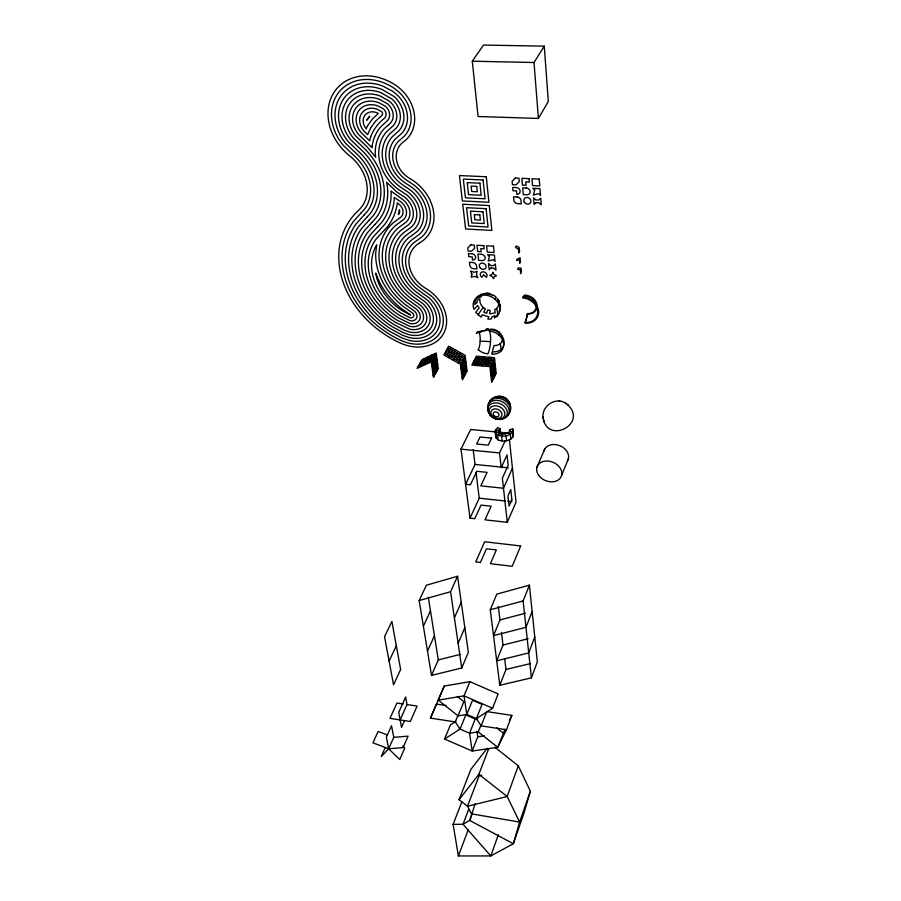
<?xml version="1.0" encoding="UTF-8"?>
<svg xmlns="http://www.w3.org/2000/svg" width="901" height="901" viewBox="0 0 901 901"><rect width="100%" height="100%" fill="white"/><g stroke="black" fill="none" stroke-linecap="round" stroke-linejoin="round"><path stroke-width="1.35" d="M500.1 428.775L498.58 430.374L498.535 432.108L499.965 433.527L502.499 434.237L508.051 433.009L509.561 431.399L509.606 429.664L512.782 428.955L513.243 436.613C509.932 441.299 503.175 442.031 498.14 439.958L495.899 437.717L495.347 432.818L495.437 430.081L497.836 427.558L500.1 428.775L500.641 433.674M513.243 436.613L512.782 428.955M495.899 437.717L495.437 430.081L498.58 430.374L498.996 434.045M543.483 419.258C539.958 407.353 554.96 396.215 565.411 403.062M502.386 338.078A9.674 7.771 27.9 0 0 492.228 329.147L490.178 329.428L489.142 330.949A13.74 11.003 27.9 0 1 503.58 343.574A13.74 11.003 27.9 0 1 491.698 354.172L494.007 345.545A9.674 7.771 27.9 0 0 502.296 340.184M500.596 351.536L501.215 349.295L500.28 343.664M494.818 747.199L518.266 765.782L530.351 791.236L523.988 813.006L513.345 843.73L490.775 855.939L458.384 855.95L453.124 824.37L461.886 801.721M530.351 791.236L519.64 822.061L513.345 843.73L469.703 820.428L463.013 824.269L453.124 824.37M498.366 834.72L490.775 855.939L463.013 824.269L468.779 809.121M518.266 765.782L507.184 796.518L519.64 822.061L471.369 813.84L467.495 806.237L459.071 799.705L470.863 769.409L487.137 748.269M531.399 677.834L537.345 661.897L529.405 585.154L496.811 594.119L490.257 609.774L499.796 685.278L531.399 677.834L523.121 600.933L529.405 585.154M472.563 812.837L469.703 820.428L475.199 803.703M505.022 729.236L497.746 747.346L472.18 751.029L444.576 739.034L450.41 724.922L455.906 721.352M458.384 855.95L468.261 829.708M506.463 729.742L511.869 715.371L486.754 711.61L481.134 725.868L506.463 729.742L497.746 747.346L478.273 731.905L469.556 733.223L472.18 751.029L477.767 736.804L476.989 731.33M534.777 637.041L528.718 652.932L496.71 660.816L503.017 645.06L501.485 632.502M459.071 799.705L478.881 774.308L488.612 748.9M532.131 611.464L525.959 627.31L493.523 635.655L499.954 619.944L498.309 606.35M444.249 686.066L438.235 700.133L458.023 715.845L466.774 714.448L476.381 718.615L492.577 708.231L498.163 693.928L469.871 681.674L444.249 686.066L430.453 718.131L455.275 721.915L460.051 729.1L444.576 739.034M499.796 685.278L505.979 669.477L504.661 658.62M478.273 731.905L480.83 725.429M469.556 733.223L475.221 719.009L477.699 718.626M460.051 729.1L465.806 714.932L475.221 719.009M561.616 475.379L568.396 458.744M469.871 681.674L464.026 695.854L466.774 714.448L472.541 700.257L482.058 704.379L476.381 718.615L481.134 725.868M455.275 721.915L457.911 715.484M458.023 715.845L463.846 701.676L457.314 696.473M498.861 335.082L499.548 333.415L499.064 332.052M461.751 667.956L468.329 652.335L457.55 576.257L426.387 585.222L419.156 600.562L431.489 675.423L461.751 667.956L450.568 591.72L457.55 576.257M430.453 718.131L436.467 704.086L446.04 705.517M536.816 467.574L544.914 448.698M458.125 643.258L464.837 627.682M496.496 431.962L470.682 429.518L460.985 449.149L470.007 518.154L474.793 518.683L481.021 505.101L491.146 506.204L485.008 519.832L507.286 522.321L516.036 502.139L509.437 439.868M431.489 675.423L438.291 659.937L428.313 597.34M454.397 617.849L461.244 602.33M404.369 720.969L401.531 727.377L398.726 712.398L405.641 697.036L407.004 704.559L400.134 719.922M402.758 746.118L404.752 748.055L399.751 759.532L388.658 748.787L386.383 737.209L391.53 725.789L393.76 737.356L388.658 748.787L381.258 756.536L385.234 747.661M512.444 468.238L503.49 488.252L480.819 485.864L487.114 472.349L476.82 471.302L470.446 484.772L465.58 484.265L475.041 464.443L473.194 449.667M427.491 651.164L434.428 635.712M423.38 626.218L430.464 610.822M470.007 518.154L479.242 498.174L476.043 472.541M507.286 522.321L502.364 478.206L508.175 465.355L507.038 454.87L501.193 467.687L499.548 452.944L505.281 440.555M502.499 434.237L501.598 436.174L502.139 441.085M389.108 661.075L396.327 645.78M509.38 720.417L511.869 715.371M491.428 380.109L492.171 378.6M492.926 377.102L493.669 375.593M494.412 374.095L495.156 372.609M491.923 376.359L492.678 374.861M493.421 373.363L494.165 371.865M494.908 370.367L495.651 368.881M491.428 371.865L492.171 370.367M492.926 368.869L493.669 367.383M494.424 365.885L495.167 364.398M490.921 375.627L491.676 374.118M492.43 372.62L493.174 371.122M493.917 369.624L494.66 368.137M490.921 367.36L491.676 365.862M492.43 364.364L493.174 362.866M493.928 361.38L494.672 359.904M490.426 371.122L491.169 369.613M491.923 368.115L492.678 366.617M493.421 365.13L494.176 363.644M487.328 366.38L488.083 364.882M488.838 363.385L489.592 361.898M490.347 360.4L491.101 358.913M485.493 364.668L486.258 363.182M487.013 361.684L487.768 360.197M488.522 358.711L489.277 357.235M482.148 365.964L482.913 364.466M483.679 362.968L484.434 361.481M485.2 359.995L485.954 358.508M480.334 364.252L481.1 362.754M481.855 361.267L482.621 359.781M483.386 358.305L484.141 356.819M476.978 365.536L477.755 364.038M478.521 362.551L479.287 361.064M480.053 359.578L480.819 358.091M475.176 363.835L475.942 362.337M476.719 360.85L477.485 359.375M478.251 357.888L479.017 356.413M462.112 377.643L462.889 376.145M463.666 374.647L464.443 373.16M465.22 371.674L465.997 370.198M462.607 373.915L463.396 372.428M464.173 370.93L464.95 369.455M465.727 367.968L466.493 366.493M462.055 369.444L462.832 367.957M463.61 366.47L464.398 364.984M465.175 363.508L465.952 362.033M461.549 373.172L462.326 371.685M463.114 370.187L463.891 368.7M464.668 367.225L465.445 365.738M461.492 364.95L462.269 363.463M463.058 361.977L463.835 360.501M464.623 359.026L465.4 357.551M460.985 368.689L461.774 367.203M462.551 365.716L463.339 364.229M464.116 362.743L464.893 361.267M458.057 362.878L458.846 361.391M459.634 359.904L460.422 358.429M461.211 356.942L461.999 355.478M456.48 360.085L457.28 358.598M458.068 357.123L458.857 355.647M459.645 354.172L460.434 352.696M453.327 360.254L454.127 358.767M454.926 357.292L455.715 355.816M456.503 354.341L457.303 352.865M451.761 357.46L452.561 355.985M453.361 354.51L454.16 353.034M454.949 351.559L455.737 350.095M448.597 357.629L449.408 356.154M450.207 354.679L451.007 353.203M451.806 351.728L452.595 350.264M447.042 354.848L447.842 353.361M448.653 351.897L449.453 350.421M450.252 348.957L451.052 347.493M433.133 375.199L433.944 373.712M434.755 372.237L435.566 370.75M436.366 369.286L437.176 367.811M432.503 370.75L433.325 369.275M434.136 367.788L434.946 366.313M435.757 364.849L436.568 363.373M433.629 371.494L434.44 370.018M435.251 368.543L436.061 367.067M436.872 365.592L437.672 364.128M433.009 367.045L433.831 365.569M434.642 364.094L435.453 362.619M436.264 361.155L437.064 359.69M432.39 362.574L433.212 361.098M434.023 359.623L434.834 358.159M435.645 356.695L436.456 355.231M431.883 366.29L432.705 364.815M433.516 363.328L434.327 361.864M435.149 360.389L435.949 358.925M429.225 362.754L430.047 361.267M430.869 359.803L431.68 358.328M432.503 356.864L433.313 355.399M425.159 364.635L425.993 363.159M426.815 361.684L427.637 360.209M428.448 358.744L429.27 357.28M428.009 362.213L428.831 360.738M429.653 359.274L430.475 357.798M431.286 356.345L432.108 354.881M423.966 364.094L424.788 362.619M425.61 361.143L426.432 359.679M427.254 358.215L428.076 356.762M419.934 365.964L420.767 364.488M421.589 363.024L422.411 361.56M423.233 360.096L424.056 358.632M421.116 366.504L421.95 365.029M422.772 363.553L423.605 362.089M424.427 360.614L425.238 359.161M538.404 118.448L548.326 101.475L544.249 46.154L483.533 45.05L472.293 61.2L478.082 116.499L538.404 118.448L534.011 62.518L544.249 46.154M479.512 295.607L481.72 294.109L478.679 296.294A13.988 11.364 29.3 0 1 496.338 300.562A13.988 11.364 29.3 0 1 496.879 316.33L494.311 318.03L495.054 315.744L492.081 316.679L491.236 318.988L487.846 319.145L488.804 316.825L482.238 314.832L481.033 317.073L475.683 312.365L479.107 308.018L477.676 305.439L474.027 309.392A13.988 11.364 29.3 0 1 476.133 298.028L477.519 296.452L481.979 295.562L480.683 297.217L475.751 298.727L474.703 304.403L476.989 302.736L477.068 300.078L479.985 299.2A9.843 8.03 29.3 0 0 483.319 307.534L485.402 309.009L483.724 312.084L486.608 313.311L487.745 310L490.2 310.462L489.603 313.863L495.201 312.895L494.773 309.662L496.575 308.457A9.843 8.03 29.3 0 0 498.704 302.668M499.965 433.527L497.6 435.048L498.14 439.958M421.229 361.031L435.341 354.453L437.481 370.018M420.407 362.484L434.53 355.918L436.67 371.494M419.584 363.959L433.708 357.382L435.87 372.969M418.751 365.423L432.897 358.857L435.059 374.444M417.929 366.898L432.075 360.332L434.248 375.931M419.156 600.562L450.568 591.72M490.257 609.774L523.121 600.933M499.954 619.944L525.429 613.232M481.81 775.175L479.107 775.874L467.495 806.237L507.184 796.518L478.881 774.308M438.291 659.937L460.501 654.317M503.017 645.06L528.155 638.708M505.979 669.477L530.52 663.541M498.535 432.108L495.347 432.818L497.6 435.048C502.645 437.109 509.403 436.388 512.725 431.703L509.561 431.399M438.235 700.133L464.026 695.854L492.577 708.231M477.767 736.804L484.456 735.813M393.76 737.356L408.097 736.151L403.074 747.639L388.658 748.787L372.935 742.829L378.138 731.454L387.25 734.889M472.293 61.2L534.011 62.518M475.683 357.686L493.68 359.127L495.392 374.839M474.917 359.161L492.926 360.614L494.66 376.325M474.151 360.648L492.183 362.101L493.917 377.823M473.374 362.134L491.428 363.599L493.174 379.332M472.597 363.621L490.673 365.096L492.419 380.841M499.21 432.21L508.727 433.111M460.985 449.149L499.548 452.944M475.041 464.443L508.288 467.81M479.242 498.174L505.134 500.967M507.86 501.26L511.948 501.699M403.231 703.985L396.947 703.039L389.987 718.356L410.315 721.487L417.095 706.08L407.004 704.559M558.98 401.08L559.904 401.272M459.116 728.706L470.311 733.56M508.051 433.009L510.349 434.237L510.867 439.147M447.898 347.651L464.342 356.773L466.267 372.417M447.099 349.115L463.565 358.249L465.502 373.892M446.288 350.59L462.776 359.724L464.725 375.379M445.488 352.054L461.988 361.211L463.947 376.877M444.677 353.53L461.199 362.698L463.17 378.364M567.382 404.459C588.713 423.797 546.535 445.522 542.954 417.028M565.141 402.882L568.159 405M496.733 727.895L503.163 733.02M505.461 434.045L506.801 440.792M543.708 420.125L544.159 422.04M509.606 429.664L509.865 432.12M479.242 332.987A13.763 11.871 -27.3 0 1 489.266 330.115M480.177 341.164A13.729 0.912 3.3 0 1 490.538 341.693M489.558 413.334A11.262 8.74 25.8 0 1 493.725 400.562A11.262 8.74 25.8 0 1 508.817 408.908A11.262 8.74 25.8 0 1 499.357 418.762M488.151 404.425A11.645 9.044 25.8 0 1 505.157 400.855A11.645 9.044 25.8 0 1 505.641 416.589M489.367 402.826A11.229 8.728 25.8 0 1 503.22 397.96A11.229 8.728 25.8 0 1 509.82 411.566M491.991 399.661A10.057 7.827 25.8 0 1 502.42 396.755A10.057 7.827 25.8 0 1 510.428 405.394M496.868 396.969A8.199 6.386 25.8 0 1 508.862 402.083M490.178 329.428A13.256 10.621 27.9 0 1 504.11 341.614A13.256 10.621 27.9 0 1 492.633 351.852M495.077 299.323A14.067 2.264 -49.1 0 0 495.313 296.463L493.286 294.886L492.915 295.652A13.492 10.981 29.3 0 0 482.959 293.816L487.351 293.095L490.842 293.963A9.843 8.03 29.3 0 0 483.781 294.334M478.071 314.99A14.067 2.264 -49.1 0 1 483.319 307.534M496.992 298.332A9.843 8.03 29.3 0 1 498.152 300.45M496.575 308.457A14.033 7.996 48.2 0 1 496.879 316.33M525.035 322.445A14.393 3.773 -85.7 0 0 527.31 313.604A10.091 8.3 27.2 0 0 536.241 305.619A10.091 8.3 27.2 0 0 525.756 296.271M525.046 322.468A14.303 11.724 27.2 0 0 537.672 311.16A14.303 11.724 27.2 0 0 522.771 297.927A14.393 3.773 -85.7 0 1 525.745 296.283M543.9 451.063A12.873 9.877 22.3 0 1 560.14 445.815A12.873 9.877 22.3 0 1 567.337 461.087M500.032 304.335L499.312 311.87L500.314 309.167L500.032 304.335M372.169 145.928L372.079 147.753L358.463 134.373A23.617 19.642 43.4 0 1 355.388 108.863A23.617 19.642 43.4 0 1 378.904 102.737L385.56 106.408A10.711 8.954 43.9 0 1 387.599 120.543L381.157 126.365A50.321 42.234 39.7 0 0 372.169 145.928M394.323 197.533L393.917 202.646A69.816 56.02 41.1 0 1 384.457 224.709L373.262 236.895A63.926 51.627 33.4 0 0 398.479 317.884L409.989 323.515A10.44 8.244 32.3 0 0 419.641 319.742A10.44 8.244 32.3 0 0 416.645 309.302L406.621 302.139A59.308 48.282 33.2 0 1 395.348 225.667L403.547 219.574A13.301 10.868 37.6 0 0 401.024 201.948L394.323 197.533M397.352 203.04L397.296 203.727A73.488 58.97 41.1 0 1 387.306 226.928L376.134 239.024A60.401 48.767 33.4 0 0 399.898 315.587L410.135 320.677A6.971 5.507 32.3 0 0 416.577 318.143A6.971 5.507 32.3 0 0 414.573 311.172L404.786 304.2A62.867 51.177 33.2 0 1 392.768 223.166L400.945 217.062A9.663 7.895 37.6 0 0 399.098 204.268L397.352 203.04M376.663 245.117L375.683 253.474A66.426 54.083 33.2 0 0 402.961 306.25L412.5 313.03A3.514 2.771 32.3 0 1 413.514 316.544A3.514 2.771 32.3 0 1 410.27 317.828L401.328 313.289A56.864 45.917 33.4 0 1 375.098 247.741L376.663 245.117M366.955 119.653L366.876 120.227L369.793 116.15L366.955 119.653M527.626 313.965L525.26 323.2L528.853 323.042A15.249 12.501 27.2 0 0 538.618 311.172A15.249 12.501 27.2 0 0 526.556 297.747L522.85 297.06L524.968 294.909L528.56 295.821A10.835 8.92 27.2 0 1 537.12 305.371A10.835 8.92 27.2 0 1 530.182 313.83L527.626 313.965M370.548 137.155L369.669 140.826L361.031 132.526A19.788 16.455 43.4 0 1 358.463 111.161A19.788 16.455 43.4 0 1 378.15 106.036L383.477 108.875A6.87 5.744 43.9 0 1 384.795 117.941C378.431 122.987 373.239 129.417 370.548 137.155M399.436 209.843L398.343 214.551A6.025 4.922 37.6 0 0 399.627 210.665L399.436 209.843M471.944 274.186L471.178 277.193L474.422 276.382L477.913 277.632L476.438 274.467L477.215 271.449L473.949 272.26L470.457 271.021L471.944 274.186M489.423 256.357L488.218 260.975L493.185 259.713L495.054 261.38L494.401 255.084L487.542 254.668L489.423 256.357M534.698 190.088L533.324 195.078L538.573 193.647L540.51 195.416L539.969 188.647L532.761 188.309L534.698 190.088M520.665 545.95L512.196 566.312L490.403 563.688L496.35 549.937L486.45 548.777L480.413 562.483L475.739 561.92L484.682 541.76L520.665 545.95M511.869 499.672L509.054 506.114L507.939 495.978L510.777 489.547L511.869 499.672M367.518 125.813L366.155 128.809A12.118 10.08 43.4 0 1 364.612 115.745A12.118 10.08 43.4 0 1 376.663 112.625L378.341 113.481L372.687 118.65L367.518 125.813M370.649 127.942L367.597 134.654L363.587 130.679A15.948 13.267 43.4 0 1 361.538 113.458A15.948 13.267 43.4 0 1 377.406 109.336L381.742 111.69A3.03 2.534 43.9 0 1 381.979 115.339L375.514 121.23L370.649 127.942M492.824 272.429L491.901 274.433L489.761 275.323L492.126 276.494L493.466 278.634L494.39 276.641L496.541 275.751L494.165 274.568L492.824 272.429M400.63 669.477L393.546 684.794L384.536 636.692L391.901 621.453L400.63 669.477M491.586 438.111L488.252 445.15L476.629 444.013L480.03 437.008L491.586 438.111M496.136 373.341L491.676 382.351L489.919 366.594L471.82 365.119L476.449 356.21L494.424 357.641L496.136 373.341M521.431 272.091L520.643 273.622L520.271 269.636L517.512 269.467L518.312 267.935L521.071 268.104L521.431 272.091M467.045 370.93L462.382 379.862L460.411 364.184L443.866 355.017L448.698 346.187L465.119 355.309L467.045 370.93M520.485 261.819L519.686 263.34L519.314 259.319L516.667 260.412L517.467 258.891L520.114 257.799L520.485 261.819M519.539 251.447L518.728 252.967L518.357 248.901L515.451 247.46L516.262 245.95L519.156 247.392L519.539 251.447M438.28 368.554L433.437 377.418L431.252 361.808L417.095 368.374L422.051 359.567L436.152 352.989L438.28 368.554M483.646 274.929L481.855 277.249A3.559 2.928 30.6 0 1 480.841 272.766A3.559 2.928 30.6 0 1 485.695 272.789A3.559 2.928 30.6 0 1 486.281 277.271L483.646 274.929M361.267 212.715L353.102 221.928A88.658 71.618 33.4 0 0 401.024 340.443A34.688 27.39 32.3 0 0 439.451 333.685A34.688 27.39 32.3 0 0 431.342 296.046L419.629 287.565A34.418 28.01 33.2 0 1 413.39 243.067L421.634 237.098A38.799 31.715 37.7 0 0 414.618 185.55L405.495 179.4A27.773 23.313 39.7 0 1 398.017 141.705L404.38 136.096A33.754 28.201 43.9 0 0 398.219 91.429L393.974 88.14A46.649 38.799 43.4 0 0 340.004 90.855A46.649 38.799 43.4 0 0 343.247 145.343L356.222 157.675A44.126 35.398 41.1 0 1 364.477 209.201L361.267 212.715M364.004 215.069L355.996 224.067A85.144 68.78 33.4 0 0 390.043 331.523L401.88 337.898L409.167 340.398A31.208 24.642 32.3 0 0 438.055 329.192A31.208 24.642 32.3 0 0 429.214 297.972L417.76 289.671A37.966 30.904 33.2 0 1 410.822 240.601L419.055 234.598A35.15 28.731 37.7 0 0 412.658 187.915L403.749 181.934A31.535 26.456 39.7 0 1 395.212 139.148L401.587 133.517A29.913 24.991 43.9 0 0 396.102 93.941L392.408 91.102L382.666 86.034A42.797 35.59 43.4 0 0 340.037 97.229A42.797 35.59 43.4 0 0 345.793 143.518L358.463 155.591A47.798 38.338 41.1 0 1 367.338 211.42L364.004 215.069M366.73 217.411L358.88 226.207A81.608 65.919 33.4 0 0 391.428 329.259L402.724 335.352L409.302 337.605A27.74 21.917 32.3 0 0 434.98 327.626A27.74 21.917 32.3 0 0 427.108 299.875L415.89 291.766A41.525 33.799 33.2 0 1 408.254 238.112L416.476 232.109A31.512 25.757 37.7 0 0 410.698 190.28L402.004 184.446A35.285 29.609 39.7 0 1 392.408 136.603L398.794 130.927A26.073 21.782 43.9 0 0 393.974 96.452L381.911 89.402A38.968 32.402 43.4 0 0 343.101 99.572A38.968 32.402 43.4 0 0 348.304 141.694L360.704 153.497A51.458 41.288 41.1 0 1 370.198 213.638L366.73 217.411M369.444 219.765L361.763 228.347A78.072 63.059 33.4 0 0 392.836 327.007L403.58 332.807L409.437 334.8A24.282 19.18 32.3 0 0 431.906 326.061A24.282 19.18 32.3 0 0 425.002 301.767L414.021 293.85A45.084 36.693 33.2 0 1 405.675 235.634L413.897 229.609A27.875 22.784 37.7 0 0 408.75 192.623L400.258 186.957A39.047 32.763 39.7 0 1 389.604 134.046L396.001 128.336A22.232 18.572 43.9 0 0 391.867 98.952L381.157 92.747A35.128 29.215 43.4 0 0 346.175 101.903A35.128 29.215 43.4 0 0 350.838 139.869L362.945 151.402A55.13 44.228 41.1 0 1 373.059 215.857L369.444 219.765M372.169 222.119L364.635 230.487A74.535 60.198 33.4 0 0 394.244 324.732L404.448 330.239L409.572 331.996A20.824 16.443 32.3 0 0 428.842 324.484A20.824 16.443 32.3 0 0 422.907 303.66L412.162 295.933A48.631 39.588 33.2 0 1 403.107 233.145L411.318 227.108A24.226 19.799 37.7 0 0 406.813 194.965L398.524 189.469A42.797 35.916 39.7 0 1 386.788 131.49L393.208 125.746A18.392 15.362 43.9 0 0 389.761 101.453L380.402 96.092A31.287 26.016 43.4 0 0 349.239 104.234A31.287 26.016 43.4 0 0 353.372 138.044L365.198 149.296A58.802 47.179 41.1 0 1 375.908 218.076L372.169 222.119M374.884 224.462L367.518 232.627A70.999 57.337 33.4 0 0 395.652 322.457L409.718 329.18A17.356 13.706 32.3 0 0 425.768 322.907A17.356 13.706 32.3 0 0 420.812 305.54L410.315 298.006A52.19 42.482 33.2 0 1 400.517 230.656L408.727 224.597A20.588 16.826 37.7 0 0 404.876 197.308L396.789 191.958L386.506 182.148L387.137 184.987A62.473 50.118 41.1 0 1 378.769 220.294L374.884 224.462M377.598 226.804L370.39 234.756A67.462 54.488 33.4 0 0 397.059 320.182L409.854 326.353A13.898 10.981 32.3 0 0 422.704 321.33A13.898 10.981 32.3 0 0 418.728 307.421L408.468 300.078A55.749 45.388 33.2 0 1 397.938 228.167L406.137 222.085A16.95 13.853 37.6 0 0 402.938 199.628L390.966 191.023L391.158 193.501A66.145 53.069 41.1 0 1 381.619 222.502L377.598 226.804M515.383 178.038L512.106 181.281L512.421 184.682L515.991 184.84L519.28 181.608L518.976 178.195L515.383 178.038M470.829 244.881L467.777 247.854L468.148 251.007L471.55 251.21L474.602 248.248L474.241 245.083L470.829 244.881M536.084 202.579L534.113 204.482L533.55 197.769L535.87 199.887L538.742 200.033L540.735 198.119L541.276 204.831L538.956 202.714L536.084 202.579M491 267.98L489.153 269.726L488.488 263.475L490.73 265.48L493.466 265.649L495.313 263.903L495.967 270.154L493.725 268.149L491 267.98M387.779 125.498L383.972 128.922A46.559 39.081 39.7 0 0 375.278 153.981L375.683 157.281L367.462 147.178L355.918 136.209A27.458 22.829 43.4 0 1 352.314 106.555A27.458 22.829 43.4 0 1 379.648 99.414L387.655 103.93A14.551 12.152 43.9 0 1 390.403 123.144L387.779 125.498M486.27 176.754L459.42 175.56L462.359 200.946L488.916 202.252L486.27 176.754M529.067 178.646L521.859 178.33L522.456 185.133L526.049 185.302L525.756 181.901L529.36 182.058L529.067 178.646M539.203 179.096L531.962 178.77L532.525 185.595L539.755 185.921L539.203 179.096M483.082 179.986L463.317 179.096L465.457 197.815L485.065 198.761L483.082 179.986M479.906 183.196L467.214 182.621L468.576 194.661L481.19 195.258L479.906 183.196M516.239 187.554L512.669 187.385L512.973 190.764L516.555 190.933L516.859 194.301A3.728 3.221 32.9 0 0 520.125 191.091A3.728 3.221 32.9 0 0 516.239 187.554M526.285 188.016L522.693 187.847L523.29 194.605L526.871 194.774A3.739 3.232 32.3 0 0 530.16 191.564A3.739 3.232 32.3 0 0 526.285 188.016M476.742 186.394L471.11 186.135L471.707 191.496L477.316 191.755L476.742 186.394M517.095 196.981L513.536 196.812L513.852 200.157A3.717 3.187 32.3 0 0 517.703 203.671L521.262 203.851L520.969 200.506A3.717 3.187 32.3 0 0 517.095 196.981M489.266 205.563L462.742 204.245L465.603 228.989L491.845 230.431L489.266 205.563M486.101 208.694L466.583 207.703L468.666 225.948L488.038 226.996L486.101 208.694M482.959 211.803L470.435 211.161L471.752 222.896L484.22 223.572L482.959 211.803M479.828 214.9L474.264 214.618L474.85 219.833L480.391 220.126L479.828 214.9M483.848 245.635L476.989 245.241L477.688 251.57L481.111 251.773L480.762 248.608L484.186 248.811L483.848 245.635M493.478 246.187L486.596 245.793L487.272 252.145L494.142 252.55L493.478 246.187M471.842 253.733L468.441 253.53L468.802 256.672L472.192 256.886L472.552 260.017A3.581 2.962 32 0 0 475.593 257.078A3.581 2.962 32 0 0 471.842 253.733M481.382 254.307L477.969 254.105L478.668 260.389L482.08 260.592A3.581 2.973 31.5 0 0 485.143 257.652A3.581 2.973 31.5 0 0 481.382 254.307M472.845 262.518L469.455 262.315L469.815 265.435A3.57 2.94 31.6 0 0 473.554 268.746L476.933 268.96L476.584 265.851A3.57 2.94 31.6 0 0 472.845 262.518M410.405 314.967L402.758 310.98A53.328 43.057 33.4 0 1 376.956 278.769L375.672 273.093L379.805 282.756A69.974 56.977 33.2 0 0 401.136 308.3L410.439 314.888M499.109 301.328L498.287 299.819L499.312 302.285L499.109 301.328M479.681 267.214A3.57 2.951 31.1 0 0 485.594 268.295A3.57 2.951 31.1 0 0 482.801 263.16A3.57 2.951 31.1 0 0 479.681 267.214M524.202 201.925A3.717 3.21 31.7 0 0 530.396 202.995A3.717 3.21 31.7 0 0 527.581 197.51A3.717 3.21 31.7 0 0 524.202 201.925M419.461 243.011A42.437 34.688 37.7 0 0 410.665 178.995A24.023 20.16 39.7 0 1 403.4 141.964A37.594 31.411 43.9 0 0 395.528 85.178A50.479 41.975 43.4 0 0 334.034 92.33A50.479 41.975 43.4 0 0 349.656 155.862A40.455 32.447 41.1 0 1 358.542 210.35A92.217 74.501 33.4 0 0 400.179 342.977A38.135 30.116 32.3 0 0 444.261 332.176A38.135 30.116 32.3 0 0 425.7 288.376A30.859 25.115 33.2 0 1 419.461 243.011M478.273 349.779A13.74 10.981 28.1 0 0 487.869 353.868A13.83 3.931 -85.5 0 0 490.403 334.868A13.83 3.931 -85.5 0 0 485.279 330.667A13.74 10.981 28.1 0 0 476.37 333.393A9.765 2.827 -85.6 0 1 480.075 336.355A9.765 2.827 -85.6 0 1 478.273 349.779M491.811 415.586A5.845 4.528 25.8 0 0 501.508 416.487A5.845 4.528 25.8 0 0 495.888 408.874A5.845 4.528 25.8 0 0 491.811 415.586M490.426 415.305A8.267 6.397 25.8 0 0 504.132 416.589A8.267 6.397 25.8 0 0 496.203 405.822A8.267 6.397 25.8 0 0 490.426 415.305M493.703 415.338A3.03 2.343 25.8 0 0 498.726 415.8A3.03 2.343 25.8 0 0 495.809 411.858A3.03 2.343 25.8 0 0 493.703 415.338M489.637 414.516A10.114 7.839 25.8 0 0 506.418 416.093A10.114 7.839 25.8 0 0 496.721 402.905A10.114 7.839 25.8 0 0 489.637 414.516M538.73 475.424A13.031 9.9 22.4 0 0 560.557 477.733A13.031 9.9 22.4 0 0 548.405 461.098A13.031 9.9 22.4 0 0 538.73 475.424"/></g></svg>
